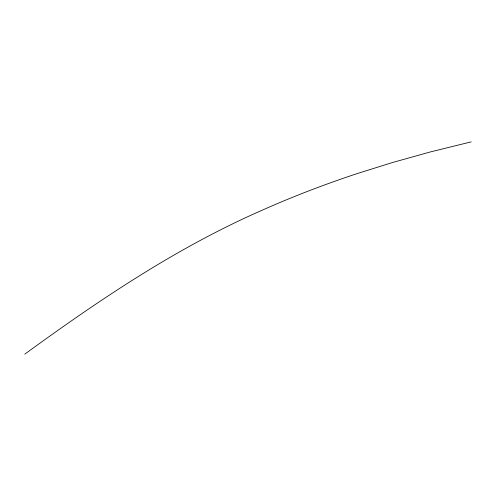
<?xml version="1.0" encoding="UTF-8"?>
<svg xmlns="http://www.w3.org/2000/svg" width="496" height="496" viewBox="0 0 496 496"><rect width="100%" height="100%" fill="white"/><g stroke="black" fill="none" stroke-linecap="round" stroke-linejoin="round"><path stroke-width="0.74" d="M24.8 354.132C99.194 299.975 176.024 248.118 260.536 210.936A841.228 485.683 0 0 1 356.227 173.898L392.2 162.607L430.466 151.912L471.2 141.868"/></g></svg>
